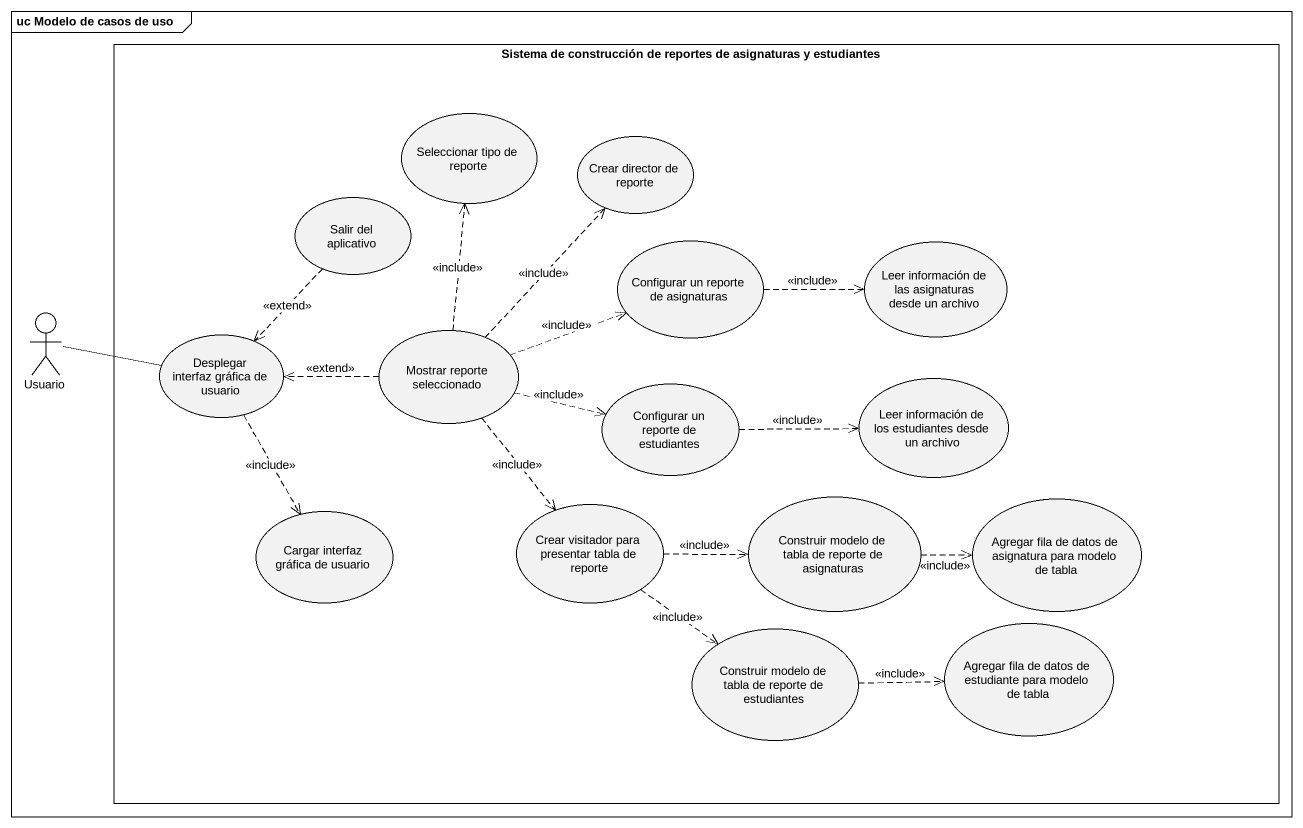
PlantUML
@startuml
mainframe uc Modelo de casos de uso
rectangle "Sistema de construcción de reportes de asignaturas y estudiantes" as Sistema_de_construcción_de {
  usecase "Seleccionar tipo de reporte" as Seleccionar_tipo_de_reporte
  usecase "Crear director de reporte" as Crear_director_de_reporte
  usecase "Salir del aplicativo" as Salir_del_aplicativo
  usecase "Configurar un reporte de asignaturas" as Configurar_un_reporte_de
  usecase "Leer información de las asignaturas desde un archivo" as Leer_información_de_las
  usecase "Desplegar interfaz gráfica de usuario" as Desplegar_interfaz_gráfica
  usecase "Mostrar reporte seleccionado" as Mostrar_reporte_seleccionado
  usecase "Configurar un reporte de estudiantes" as Configurar_un_reporte_de_2
  usecase "Leer información de los estudiantes desde un archivo" as Leer_información_de_los
  usecase "Cargar interfaz gráfica de usuario" as Cargar_interfaz_gráfica_de
  usecase "Crear visitador para presentar tabla de reporte" as Crear_visitador_para
  usecase "Construir modelo de tabla de reporte de asignaturas" as Construir_modelo_de_tabla
  usecase "Agregar fila de datos de asignatura para modelo de tabla" as Agregar_fila_de_datos_de
  usecase "Construir modelo de tabla de reporte de estudiantes" as Construir_modelo_de_tabla_2
  usecase "Agregar fila de datos de estudiante para modelo de tabla" as Agregar_fila_de_datos_de_2
}
actor Usuario
Salir_del_aplicativo ..> Desplegar_interfaz_gráfica : <<extend>>
Configurar_un_reporte_de .right.> Leer_información_de_las : <<include>>
Usuario -right- Desplegar_interfaz_gráfica
Desplegar_interfaz_gráfica ..> Cargar_interfaz_gráfica_de : <<include>>
Mostrar_reporte_seleccionado .up.> Seleccionar_tipo_de_reporte : <<include>>
Mostrar_reporte_seleccionado .up.> Crear_director_de_reporte : <<include>>
Mostrar_reporte_seleccionado .right.> Configurar_un_reporte_de : <<include>>
Mostrar_reporte_seleccionado .left.> Desplegar_interfaz_gráfica : <<extend>>
Mostrar_reporte_seleccionado .right.> Configurar_un_reporte_de_2 : <<include>>
Mostrar_reporte_seleccionado ..> Crear_visitador_para : <<include>>
Configurar_un_reporte_de_2 .right.> Leer_información_de_los : <<include>>
Crear_visitador_para .right.> Construir_modelo_de_tabla : <<include>>
Crear_visitador_para ..> Construir_modelo_de_tabla_2 : <<include>>
Construir_modelo_de_tabla .right.> Agregar_fila_de_datos_de : <<include>>
Construir_modelo_de_tabla_2 .right.> Agregar_fila_de_datos_de_2 : <<include>>
@enduml
